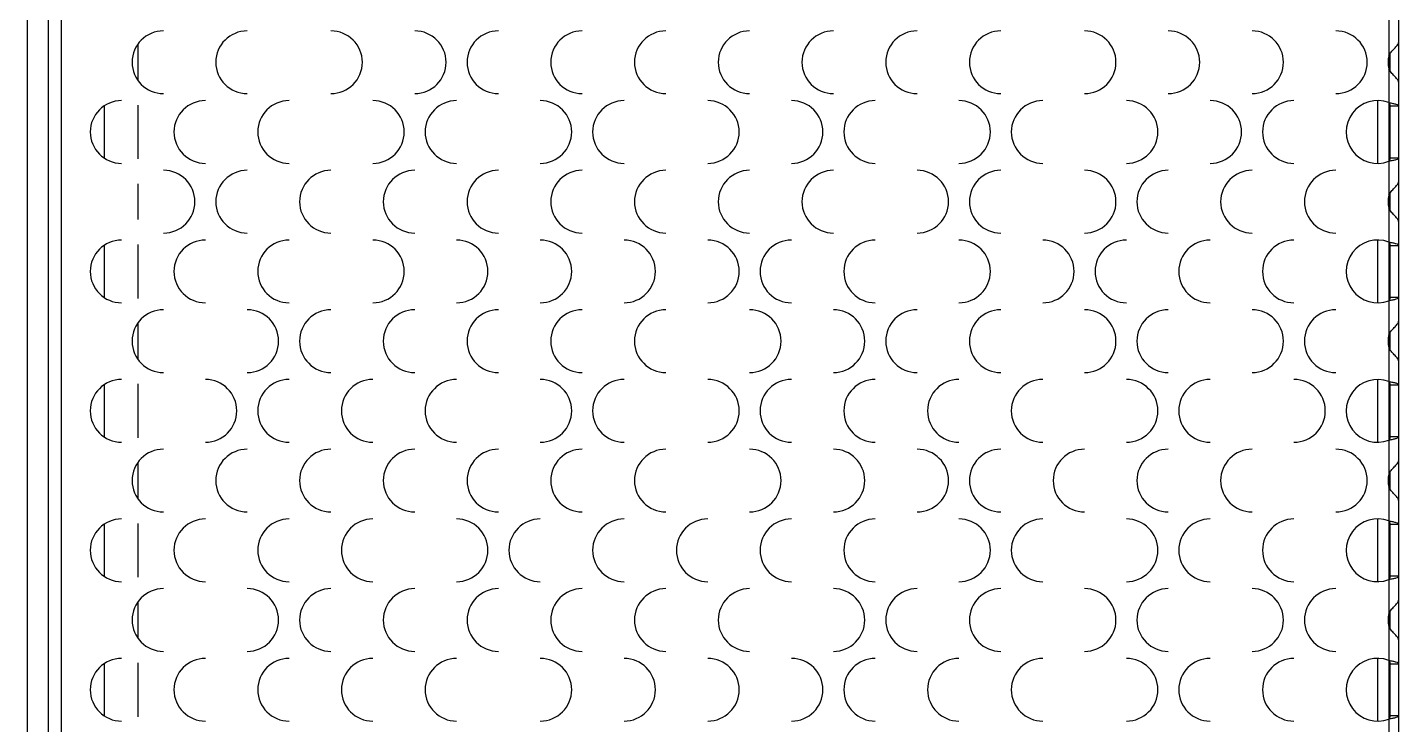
# Model space of a CAD drawing. Header units: millimetres. Extents: x -876 to 1110, y -521 to 521.
# Drawn here: x 290.5 to 388.7, y 225.7 to 275.7 of the extents above; entities that cross this region are included whole.
import ezdxf

# ---------------------------------------------------------------- set-up
doc = ezdxf.new("R2010")
doc.units = ezdxf.units.MM

msp = doc.modelspace()

# ---------------------------------------------------------------- linework, layer by layer
at = {"color": 7, "linetype": 'Continuous', "lineweight": 25}
for p, q in [((290.478, 111.998), (290.478, 310.998)), ((291.978, 111.998), (291.978, 310.998)), ((292.928, 127.198), (292.928, 298.998)), ((388.028, 298.298), (388.028, 115.598)), ((388.728, 298.298), (388.728, 114.998)), ((298.378, 274.529), (298.378, 271.967)), ((388.128, 272.613), (388.128, 273.876)), ((387.228, 270.498), (387.228, 265.998)), ((295.978, 270.119), (295.978, 266.377)), ((298.378, 270.182), (298.378, 266.314)), ((388.128, 270.114), (388.728, 270.114)), ((388.128, 266.382), (388.128, 270.114)), ((388.728, 266.382), (388.128, 266.382)), ((298.378, 264.529), (298.378, 261.967)), ((388.128, 262.613), (388.128, 263.876)), ((387.228, 260.498), (387.228, 255.998)), ((295.978, 260.119), (295.978, 256.377)), ((298.378, 260.182), (298.378, 256.314)), ((388.128, 260.114), (388.728, 260.114)), ((388.128, 256.382), (388.128, 260.114)), ((388.728, 256.382), (388.128, 256.382)), ((298.378, 254.529), (298.378, 251.967)), ((388.128, 252.613), (388.128, 253.876)), ((295.978, 250.119), (295.978, 246.377)), ((298.378, 250.182), (298.378, 246.314)), ((387.228, 250.498), (387.228, 245.998)), ((388.128, 250.114), (388.728, 250.114)), ((388.128, 246.382), (388.128, 250.114)), ((388.728, 246.382), (388.128, 246.382)), ((298.378, 244.529), (298.378, 241.967)), ((388.128, 242.613), (388.128, 243.876)), ((295.978, 240.119), (295.978, 236.377)), ((298.378, 240.182), (298.378, 236.314)), ((387.228, 240.498), (387.228, 235.998)), ((388.128, 240.114), (388.728, 240.114)), ((388.128, 236.382), (388.128, 240.114)), ((388.728, 236.382), (388.128, 236.382)), ((298.378, 234.529), (298.378, 231.967)), ((388.128, 232.613), (388.128, 233.876)), ((295.978, 230.119), (295.978, 226.377)), ((298.378, 230.182), (298.378, 226.314)), ((387.228, 230.498), (387.228, 225.998)), ((388.128, 230.114), (388.728, 230.114)), ((388.128, 226.382), (388.128, 230.114)), ((388.728, 226.382), (388.128, 226.382))]:
    msp.add_line(p, q, dxfattribs=at)
for centre, start, end in [((300.228, 273.248), 90, 270), ((306.228, 273.248), 90, 270), ((312.228, 273.248), 270, 90), ((318.228, 273.248), 270, 90), ((324.228, 273.248), 90, 270), ((330.228, 273.248), 90, 270), ((336.228, 273.248), 90, 270), ((342.228, 273.248), 90, 270), ((348.228, 273.248), 90, 270), ((354.228, 273.248), 90, 270), ((360.228, 273.248), 90, 270), ((366.228, 273.248), 270, 90), ((372.228, 273.248), 270, 90), ((378.228, 273.248), 270, 90), ((384.228, 273.248), 270, 90), ((390.228, 273.248), 167.89851, 192.10149), ((297.228, 268.248), 90, 270), ((303.228, 268.248), 90, 270), ((309.228, 268.248), 90, 270), ((315.228, 268.248), 270, 90), ((321.228, 268.248), 90, 270), ((327.228, 268.248), 270, 90), ((333.228, 268.248), 90, 270), ((339.228, 268.248), 270, 90), ((345.228, 268.248), 270, 90), ((351.228, 268.248), 90, 270), ((357.228, 268.248), 270, 90), ((363.228, 268.248), 90, 270), ((369.228, 268.248), 270, 90), ((375.228, 268.248), 270, 90), ((381.228, 268.248), 90, 270), ((387.228, 268.248), 69.1725, 290.8275), ((300.228, 263.248), 270, 90), ((306.228, 263.248), 90, 270), ((312.228, 263.248), 90, 270), ((318.228, 263.248), 90, 270), ((324.228, 263.248), 90, 270), ((330.228, 263.248), 90, 270), ((336.228, 263.248), 90, 270), ((342.228, 263.248), 90, 270), ((348.228, 263.248), 90, 270), ((354.228, 263.248), 270, 90), ((360.228, 263.248), 90, 270), ((366.228, 263.248), 270, 90), ((372.228, 263.248), 90, 270), ((378.228, 263.248), 90, 270), ((384.228, 263.248), 90, 270), ((390.228, 263.248), 167.89851, 192.10149), ((297.228, 258.248), 90, 270), ((303.228, 258.248), 90, 270), ((309.228, 258.248), 90, 270), ((315.228, 258.248), 270, 90), ((321.228, 258.248), 270, 90), ((327.228, 258.248), 270, 90), ((333.228, 258.248), 270, 90), ((339.228, 258.248), 270, 90), ((345.228, 258.248), 90, 270), ((351.228, 258.248), 90, 270), ((357.228, 258.248), 270, 90), ((363.228, 258.248), 270, 90), ((369.228, 258.248), 90, 270), ((375.228, 258.248), 90, 270), ((381.228, 258.248), 90, 270), ((387.228, 258.248), 69.1725, 290.8275), ((300.228, 253.248), 90, 270), ((306.228, 253.248), 270, 90), ((312.228, 253.248), 90, 270), ((318.228, 253.248), 90, 270), ((324.228, 253.248), 90, 270), ((330.228, 253.248), 90, 270), ((336.228, 253.248), 90, 270), ((342.228, 253.248), 270, 90), ((348.228, 253.248), 270, 90), ((354.228, 253.248), 90, 270), ((360.228, 253.248), 90, 270), ((366.228, 253.248), 270, 90), ((372.228, 253.248), 90, 270), ((378.228, 253.248), 270, 90), ((384.228, 253.248), 90, 270), ((390.228, 253.248), 167.89851, 192.10149), ((297.228, 248.248), 90, 270), ((303.228, 248.248), 270, 90), ((309.228, 248.248), 90, 270), ((315.228, 248.248), 90, 270), ((321.228, 248.248), 90, 270), ((327.228, 248.248), 270, 90), ((333.228, 248.248), 90, 270), ((339.228, 248.248), 270, 90), ((345.228, 248.248), 90, 270), ((351.228, 248.248), 90, 270), ((357.228, 248.248), 90, 270), ((363.228, 248.248), 90, 270), ((369.228, 248.248), 270, 90), ((375.228, 248.248), 90, 270), ((381.228, 248.248), 270, 90), ((387.228, 248.248), 69.1725, 290.8275), ((300.228, 243.248), 90, 270), ((306.228, 243.248), 90, 270), ((312.228, 243.248), 90, 270), ((318.228, 243.248), 90, 270), ((324.228, 243.248), 90, 270), ((330.228, 243.248), 90, 270), ((336.228, 243.248), 90, 270), ((342.228, 243.248), 270, 90), ((348.228, 243.248), 270, 90), ((354.228, 243.248), 270, 90), ((360.228, 243.248), 90, 270), ((366.228, 243.248), 90, 270), ((372.228, 243.248), 90, 270), ((378.228, 243.248), 90, 270), ((384.228, 243.248), 270, 90), ((390.228, 243.248), 167.89851, 192.10149), ((297.228, 238.248), 90, 270), ((303.228, 238.248), 90, 270), ((309.228, 238.248), 90, 270), ((315.228, 238.248), 90, 270), ((321.228, 238.248), 270, 90), ((327.228, 238.248), 90, 270), ((333.228, 238.248), 90, 270), ((339.228, 238.248), 90, 270), ((345.228, 238.248), 90, 270), ((351.228, 238.248), 90, 270), ((357.228, 238.248), 270, 90), ((363.228, 238.248), 90, 270), ((369.228, 238.248), 270, 90), ((375.228, 238.248), 90, 270), ((381.228, 238.248), 90, 270), ((387.228, 238.248), 69.1725, 290.8275), ((300.228, 233.248), 90, 270), ((306.228, 233.248), 270, 90), ((312.228, 233.248), 90, 270), ((318.228, 233.248), 90, 270), ((324.228, 233.248), 90, 270), ((330.228, 233.248), 90, 270), ((336.228, 233.248), 90, 270), ((342.228, 233.248), 90, 270), ((348.228, 233.248), 270, 90), ((354.228, 233.248), 90, 270), ((360.228, 233.248), 90, 270), ((366.228, 233.248), 270, 90), ((372.228, 233.248), 90, 270), ((378.228, 233.248), 270, 90), ((384.228, 233.248), 90, 270), ((390.228, 233.248), 167.89851, 192.10149), ((297.228, 228.248), 90, 270), ((303.228, 228.248), 90, 270), ((309.228, 228.248), 90, 270), ((315.228, 228.248), 90, 270), ((321.228, 228.248), 90, 270), ((327.228, 228.248), 270, 90), ((333.228, 228.248), 270, 90), ((339.228, 228.248), 270, 90), ((345.228, 228.248), 270, 90), ((351.228, 228.248), 90, 270), ((357.228, 228.248), 90, 270), ((363.228, 228.248), 90, 270), ((369.228, 228.248), 270, 90), ((375.228, 228.248), 90, 270), ((381.228, 228.248), 90, 270), ((387.228, 228.248), 69.1725, 290.8275)]:
    msp.add_arc(centre, 2.25, start, end, dxfattribs=at)
for points, knots in [([(388.028, 273.72), (388.082, 273.808), (388.196, 273.994), (388.433, 274.238), (388.614, 274.427), (388.712, 274.569), (388.722, 274.637), (388.728, 274.671)], [0, 0, 0, 0, 0.209534, 0.443898, 0.706763, 0.849498, 1, 1, 1, 1]), ([(388.728, 271.825), (388.722, 271.86), (388.712, 271.927), (388.614, 272.07), (388.433, 272.258), (388.196, 272.502), (388.082, 272.688), (388.028, 272.776)], [0, 0, 0, 0, 0.150487, 0.293218, 0.556101, 0.790454, 1, 1, 1, 1]), ([(388.128, 270.114), (388.123, 270.159), (388.116, 270.224), (388.07, 270.301), (388.042, 270.335), (388.028, 270.351)], [0, 0, 0, 0, 0.532848, 0.77441, 1, 1, 1, 1]), ([(388.028, 270.351), (388.076, 270.343), (388.171, 270.328), (388.351, 270.294), (388.544, 270.248), (388.699, 270.186), (388.718, 270.138), (388.728, 270.114)], [0, 0, 0, 0, 0.1298394, 0.2583649, 0.5103634, 0.7575047, 1, 1, 1, 1]), ([(388.728, 266.382), (388.718, 266.358), (388.699, 266.31), (388.544, 266.248), (388.351, 266.202), (388.171, 266.168), (388.076, 266.153), (388.028, 266.145)], [0, 0, 0, 0, 0.242495, 0.489636, 0.741635, 0.870161, 1, 1, 1, 1]), ([(388.028, 266.145), (388.042, 266.161), (388.07, 266.195), (388.116, 266.272), (388.123, 266.337), (388.128, 266.382)], [0, 0, 0, 0, 0.225589, 0.46715, 1, 1, 1, 1]), ([(388.028, 263.72), (388.082, 263.808), (388.196, 263.994), (388.433, 264.238), (388.614, 264.427), (388.712, 264.569), (388.722, 264.637), (388.728, 264.671)], [0, 0, 0, 0, 0.209534, 0.443898, 0.706763, 0.849498, 1, 1, 1, 1]), ([(388.728, 261.825), (388.722, 261.86), (388.712, 261.927), (388.614, 262.07), (388.433, 262.258), (388.196, 262.502), (388.082, 262.688), (388.028, 262.776)], [0, 0, 0, 0, 0.150487, 0.293218, 0.556101, 0.790454, 1, 1, 1, 1]), ([(388.028, 260.351), (388.076, 260.343), (388.171, 260.328), (388.351, 260.294), (388.544, 260.248), (388.699, 260.186), (388.718, 260.138), (388.728, 260.114)], [0, 0, 0, 0, 0.129839, 0.258365, 0.510363, 0.757505, 1, 1, 1, 1]), ([(388.128, 260.114), (388.123, 260.159), (388.116, 260.224), (388.07, 260.301), (388.042, 260.335), (388.028, 260.351)], [0, 0, 0, 0, 0.532848, 0.77441, 1, 1, 1, 1]), ([(388.728, 256.382), (388.718, 256.358), (388.699, 256.31), (388.544, 256.248), (388.351, 256.202), (388.171, 256.168), (388.076, 256.153), (388.028, 256.145)], [0, 0, 0, 0, 0.242495, 0.489636, 0.741635, 0.870161, 1, 1, 1, 1]), ([(388.028, 256.145), (388.042, 256.161), (388.07, 256.195), (388.116, 256.272), (388.123, 256.337), (388.128, 256.382)], [0, 0, 0, 0, 0.225589, 0.46715, 1, 1, 1, 1]), ([(388.028, 253.72), (388.082, 253.808), (388.196, 253.994), (388.433, 254.238), (388.614, 254.427), (388.712, 254.569), (388.722, 254.637), (388.728, 254.671)], [0, 0, 0, 0, 0.2095337, 0.4438985, 0.7067626, 0.8494979, 1, 1, 1, 1]), ([(388.728, 251.825), (388.722, 251.86), (388.712, 251.927), (388.614, 252.07), (388.433, 252.258), (388.196, 252.502), (388.082, 252.688), (388.028, 252.776)], [0, 0, 0, 0, 0.150487, 0.293218, 0.556101, 0.790454, 1, 1, 1, 1]), ([(388.028, 250.351), (388.076, 250.343), (388.171, 250.328), (388.351, 250.294), (388.544, 250.248), (388.699, 250.186), (388.718, 250.138), (388.728, 250.114)], [0, 0, 0, 0, 0.129839, 0.258365, 0.510363, 0.757505, 1, 1, 1, 1]), ([(388.128, 250.114), (388.123, 250.159), (388.116, 250.224), (388.07, 250.301), (388.042, 250.335), (388.028, 250.351)], [0, 0, 0, 0, 0.532848, 0.77441, 1, 1, 1, 1]), ([(388.728, 246.382), (388.718, 246.358), (388.699, 246.31), (388.544, 246.248), (388.351, 246.202), (388.171, 246.168), (388.076, 246.153), (388.028, 246.145)], [0, 0, 0, 0, 0.242495, 0.489636, 0.741635, 0.870161, 1, 1, 1, 1]), ([(388.028, 246.145), (388.042, 246.161), (388.07, 246.195), (388.116, 246.272), (388.123, 246.337), (388.128, 246.382)], [0, 0, 0, 0, 0.225589, 0.46715, 1, 1, 1, 1]), ([(388.028, 243.72), (388.082, 243.808), (388.196, 243.994), (388.433, 244.238), (388.614, 244.427), (388.712, 244.569), (388.722, 244.637), (388.728, 244.671)], [0, 0, 0, 0, 0.209534, 0.443898, 0.706763, 0.849498, 1, 1, 1, 1]), ([(388.728, 241.825), (388.722, 241.86), (388.712, 241.927), (388.614, 242.07), (388.433, 242.258), (388.196, 242.502), (388.082, 242.688), (388.028, 242.776)], [0, 0, 0, 0, 0.150487, 0.293218, 0.556101, 0.790454, 1, 1, 1, 1]), ([(388.128, 240.114), (388.123, 240.159), (388.116, 240.224), (388.07, 240.301), (388.042, 240.335), (388.028, 240.351)], [0, 0, 0, 0, 0.532848, 0.77441, 1, 1, 1, 1]), ([(388.028, 240.351), (388.076, 240.343), (388.171, 240.328), (388.351, 240.294), (388.544, 240.248), (388.699, 240.186), (388.718, 240.138), (388.728, 240.114)], [0, 0, 0, 0, 0.129839, 0.258365, 0.510363, 0.757505, 1, 1, 1, 1]), ([(388.728, 236.382), (388.718, 236.358), (388.699, 236.31), (388.544, 236.248), (388.351, 236.202), (388.171, 236.168), (388.076, 236.153), (388.028, 236.145)], [0, 0, 0, 0, 0.242495, 0.489636, 0.741635, 0.870161, 1, 1, 1, 1]), ([(388.028, 236.145), (388.042, 236.161), (388.07, 236.195), (388.116, 236.272), (388.123, 236.337), (388.128, 236.382)], [0, 0, 0, 0, 0.225589, 0.46715, 1, 1, 1, 1]), ([(388.028, 233.72), (388.082, 233.808), (388.196, 233.994), (388.433, 234.238), (388.614, 234.427), (388.712, 234.569), (388.722, 234.637), (388.728, 234.671)], [0, 0, 0, 0, 0.2095337, 0.4438985, 0.7067626, 0.8494979, 1, 1, 1, 1]), ([(388.728, 231.825), (388.722, 231.86), (388.712, 231.927), (388.614, 232.07), (388.433, 232.258), (388.196, 232.502), (388.082, 232.688), (388.028, 232.776)], [0, 0, 0, 0, 0.150487, 0.293218, 0.556101, 0.790454, 1, 1, 1, 1]), ([(388.128, 230.114), (388.123, 230.159), (388.116, 230.224), (388.07, 230.301), (388.042, 230.335), (388.028, 230.351)], [0, 0, 0, 0, 0.532848, 0.77441, 1, 1, 1, 1]), ([(388.028, 230.351), (388.076, 230.343), (388.171, 230.328), (388.351, 230.294), (388.544, 230.248), (388.699, 230.186), (388.718, 230.138), (388.728, 230.114)], [0, 0, 0, 0, 0.129839, 0.258365, 0.510363, 0.757505, 1, 1, 1, 1]), ([(388.728, 226.382), (388.718, 226.358), (388.699, 226.31), (388.544, 226.248), (388.351, 226.202), (388.171, 226.168), (388.076, 226.153), (388.028, 226.145)], [0, 0, 0, 0, 0.2424952, 0.4896365, 0.741635, 0.8701606, 1, 1, 1, 1]), ([(388.028, 226.145), (388.042, 226.161), (388.07, 226.195), (388.116, 226.272), (388.123, 226.337), (388.128, 226.382)], [0, 0, 0, 0, 0.225589, 0.46715, 1, 1, 1, 1])]:
    msp.add_open_spline(points, degree=3, knots=knots, dxfattribs=at)

doc.saveas('drawing.dxf')
